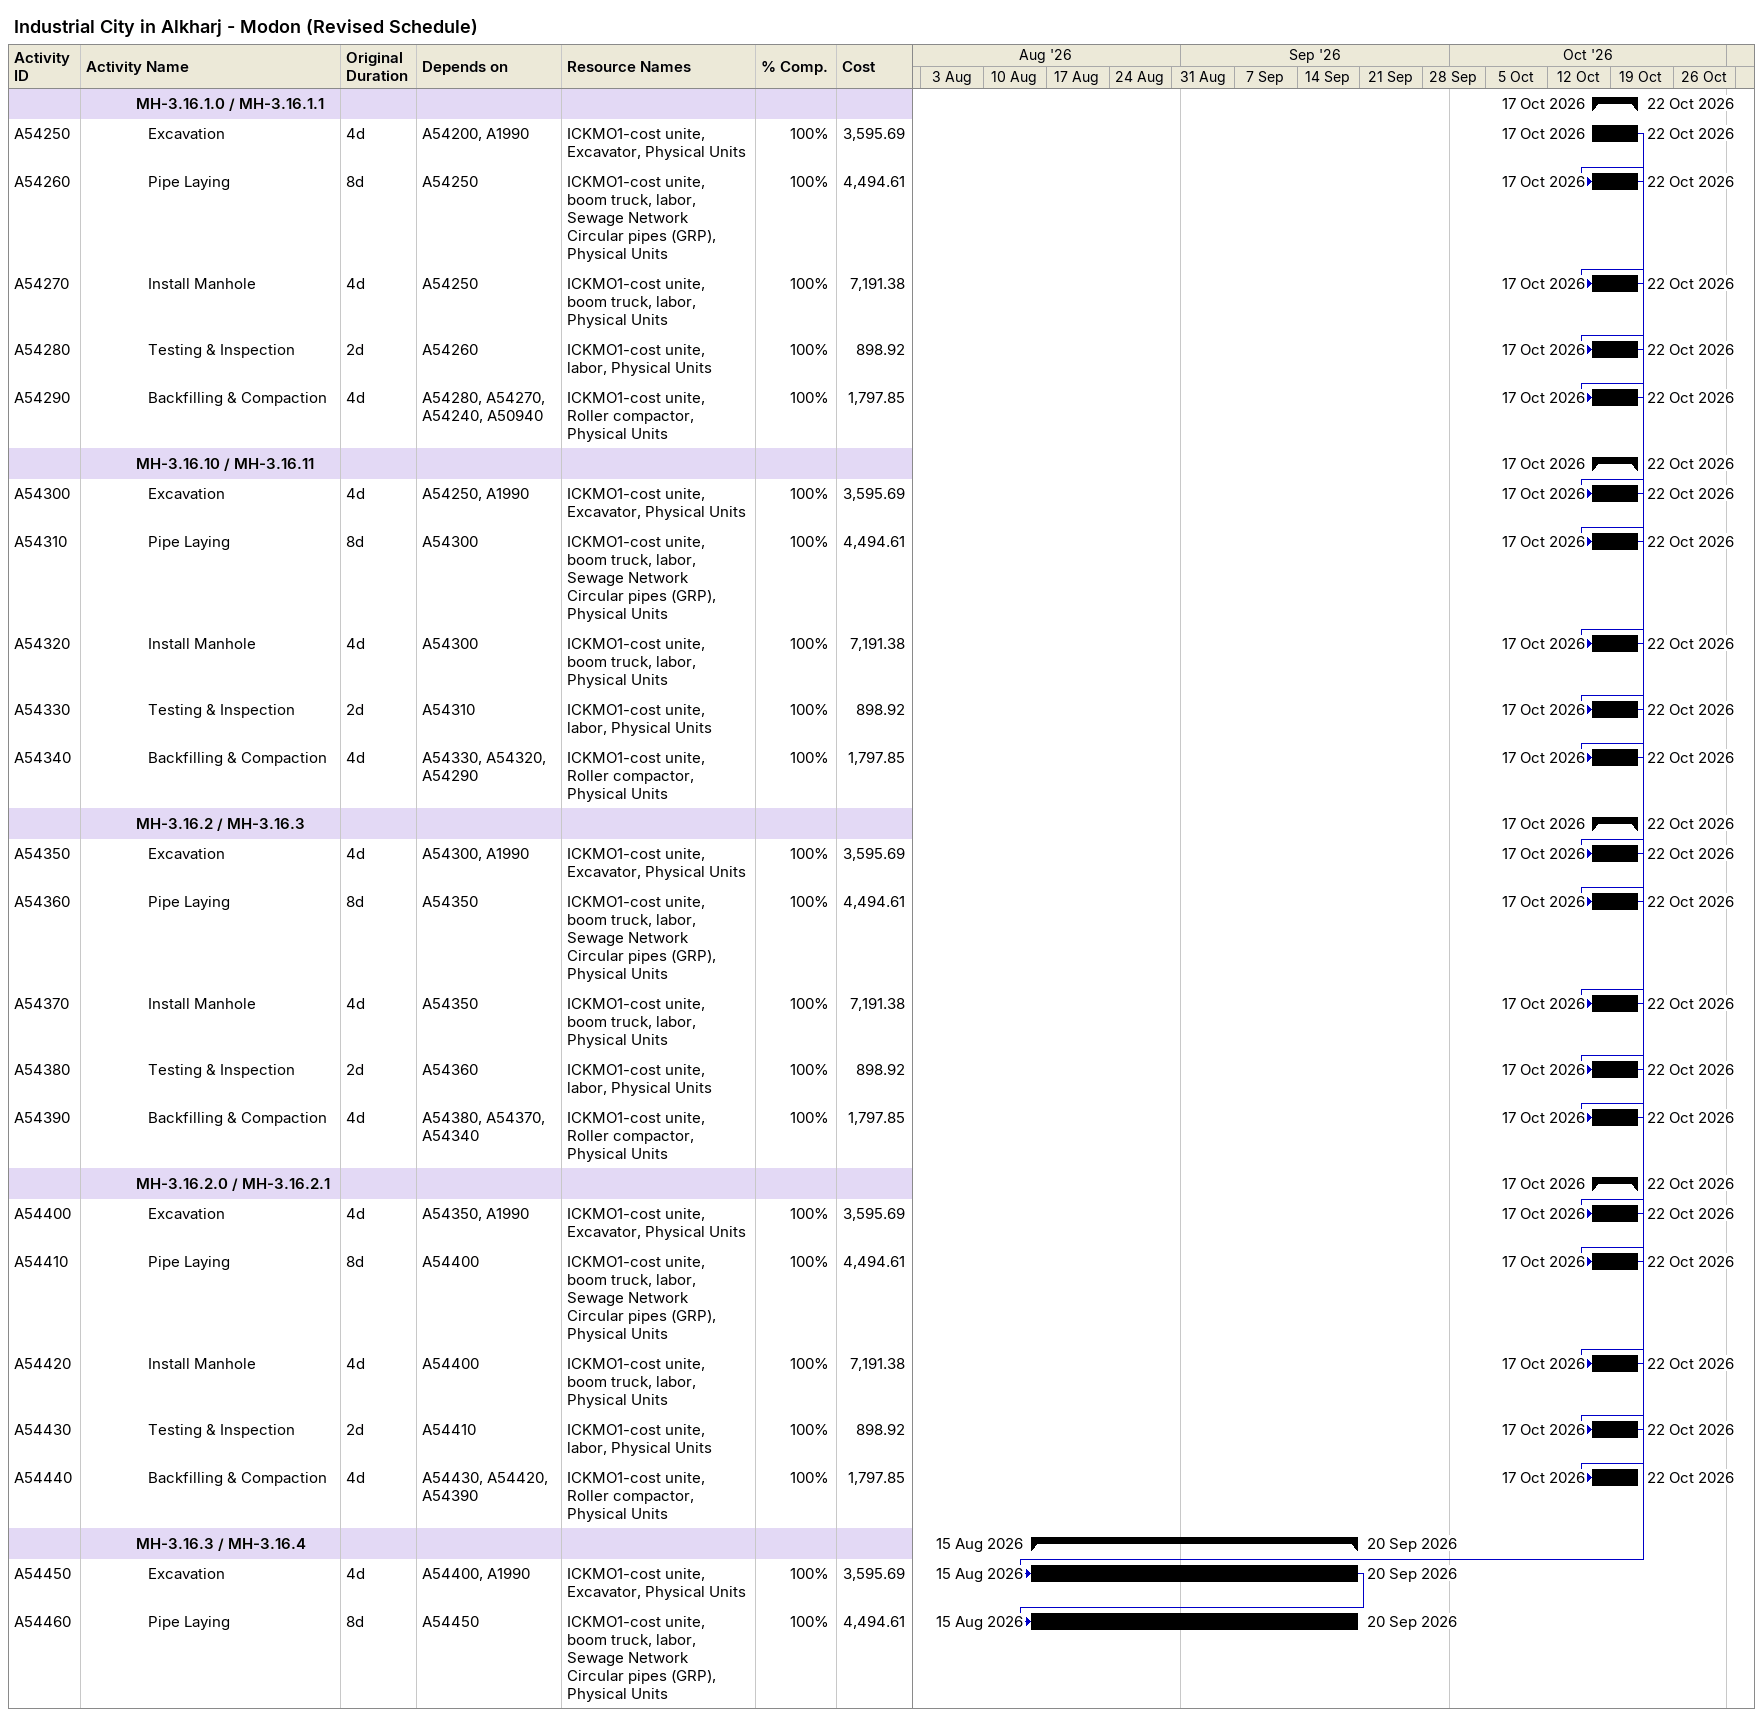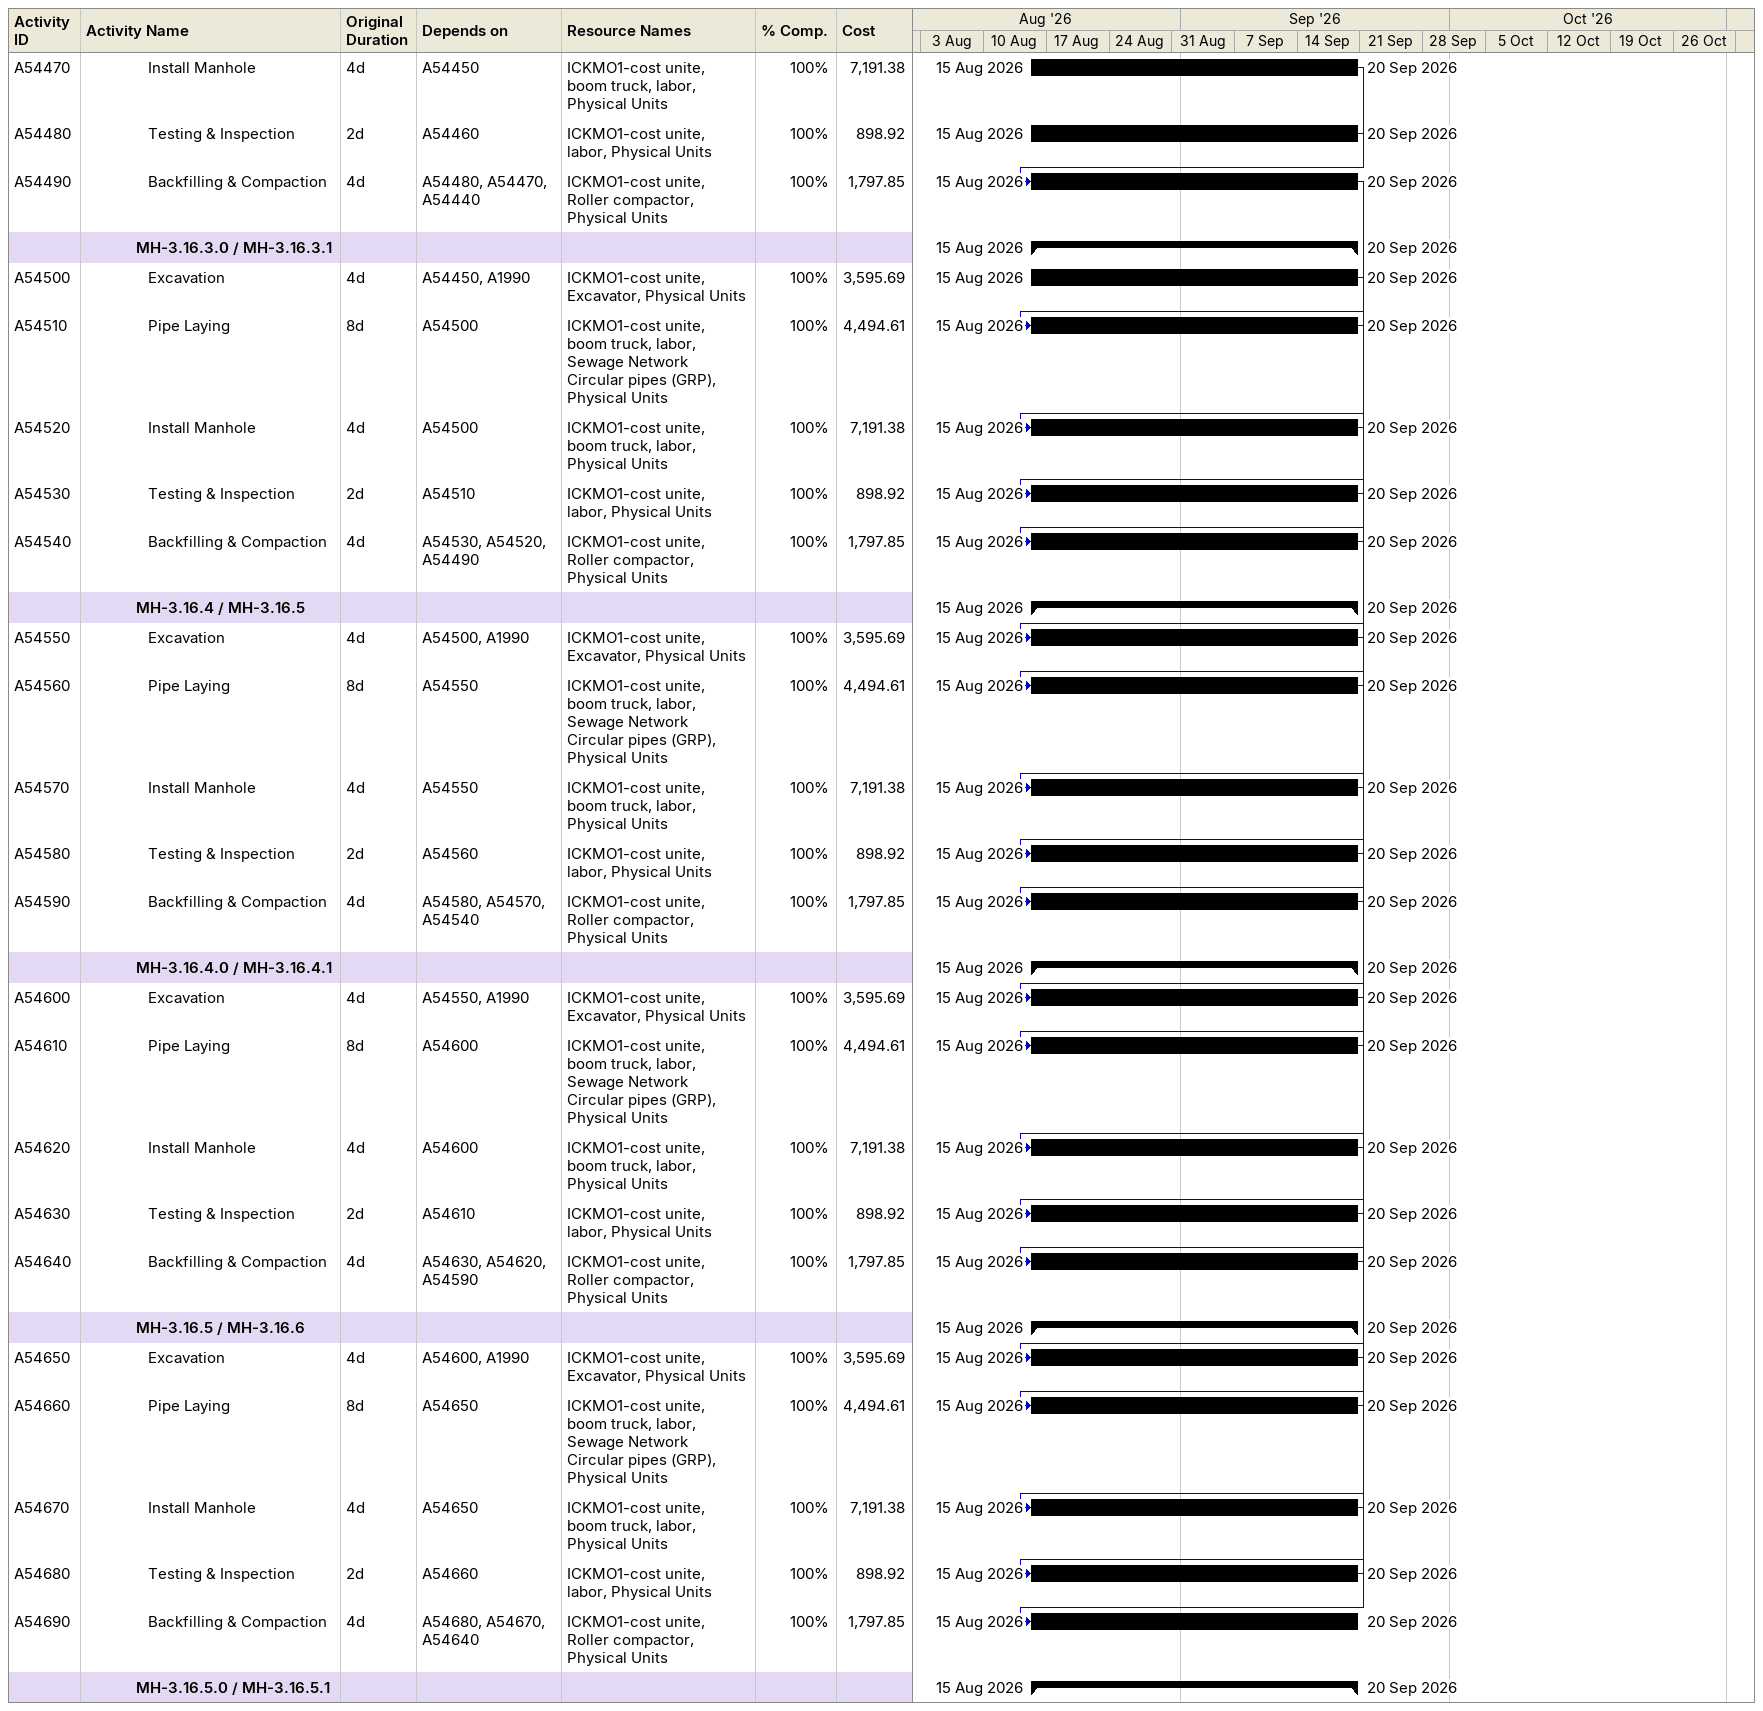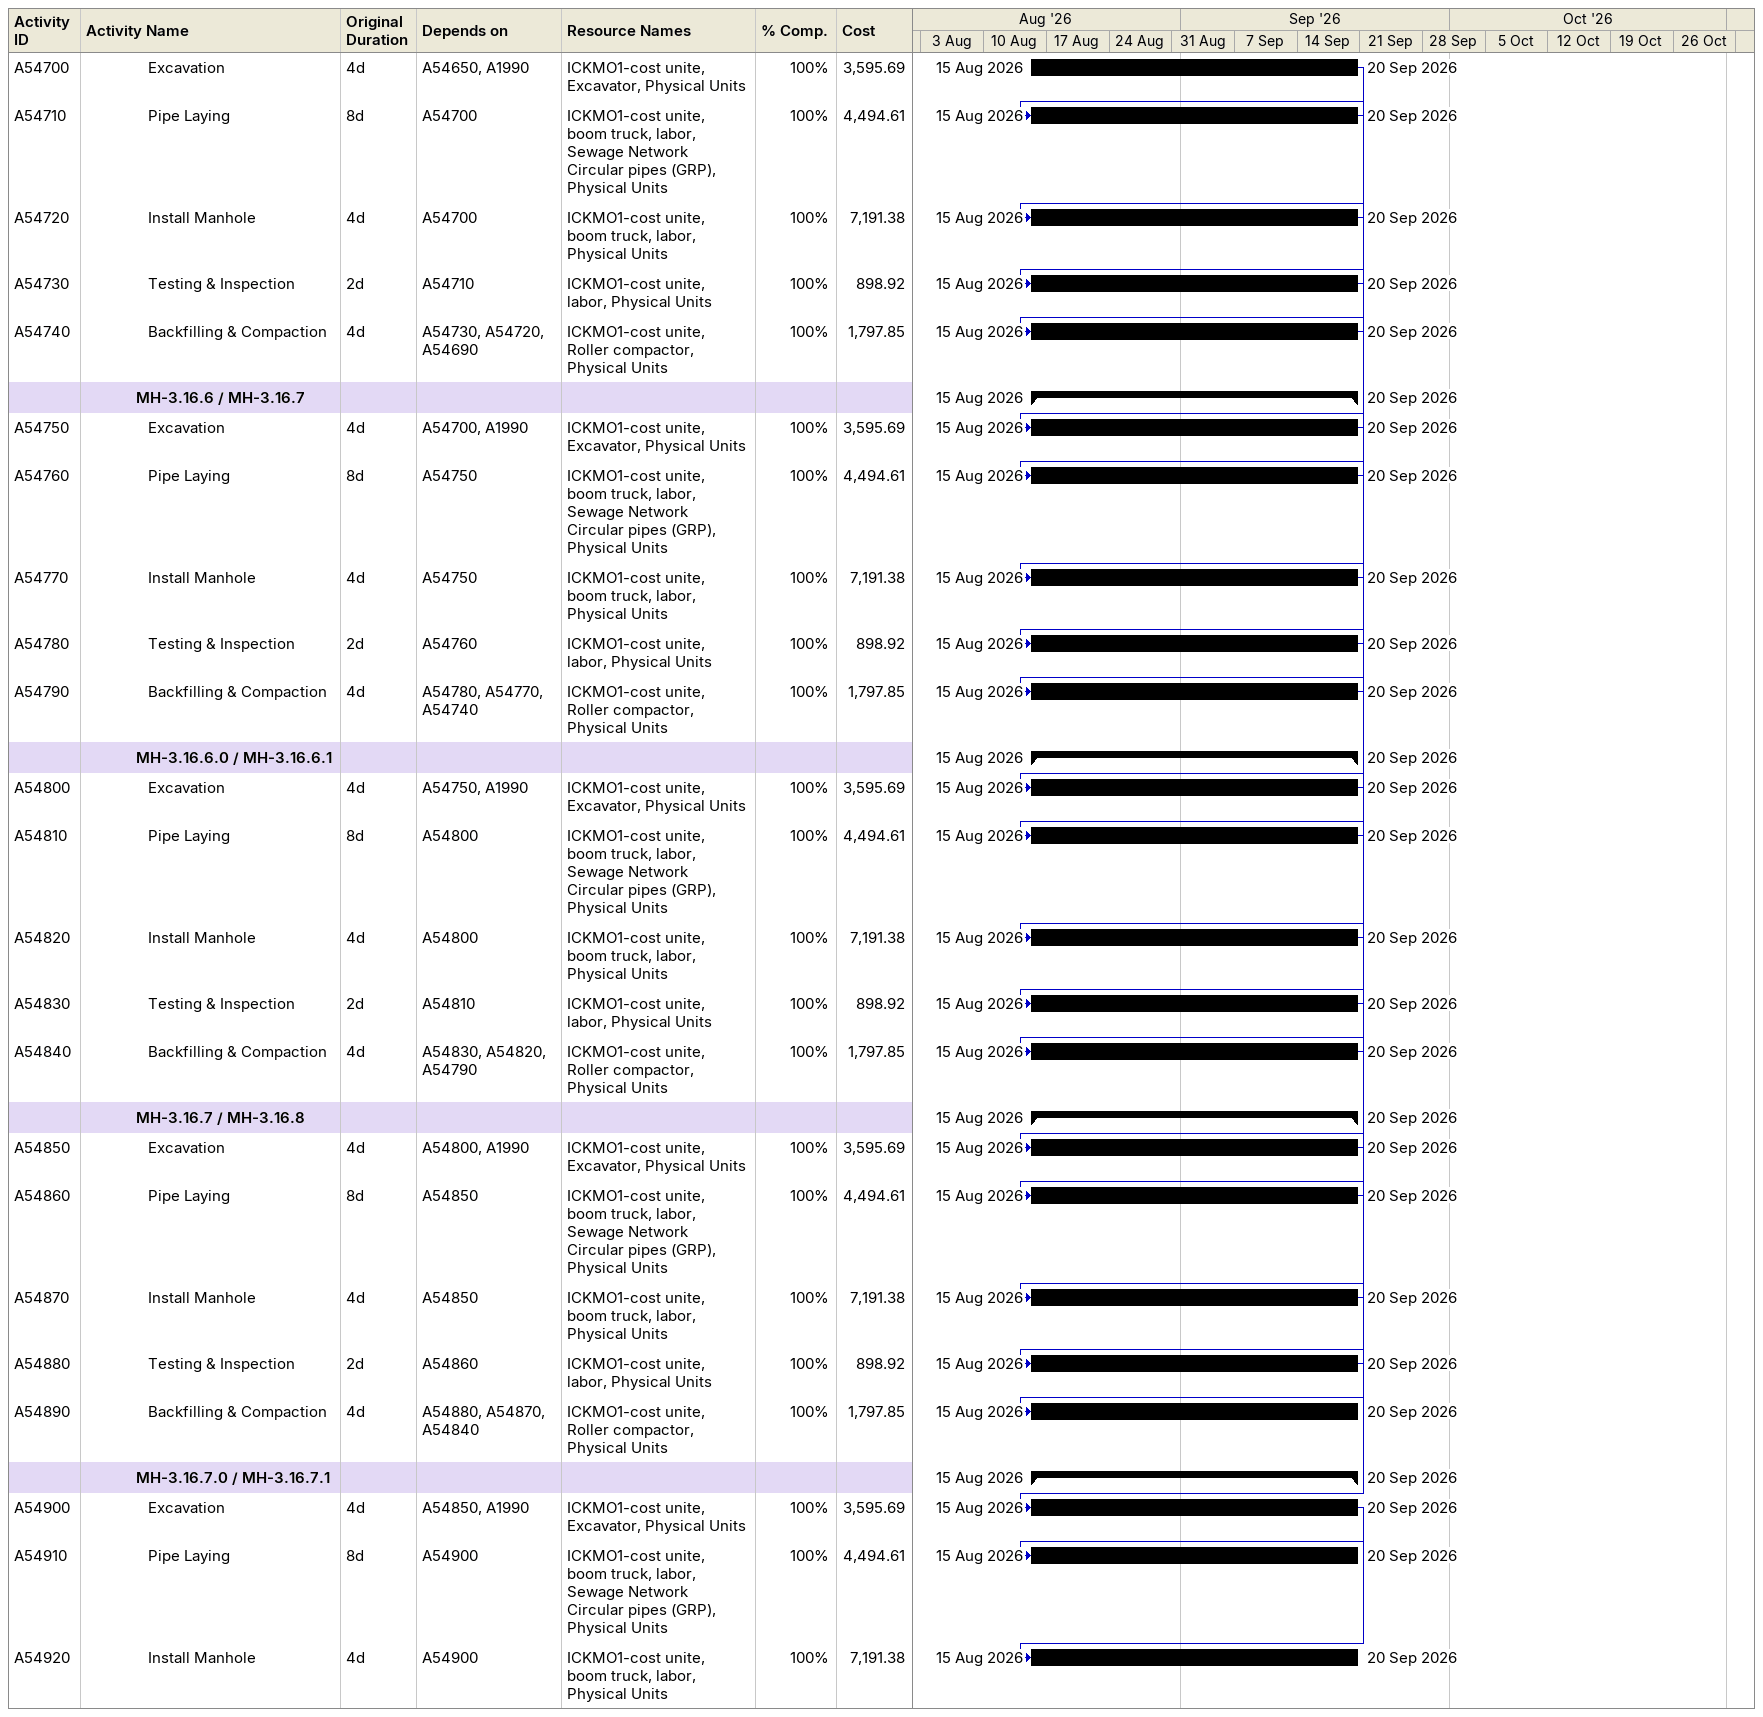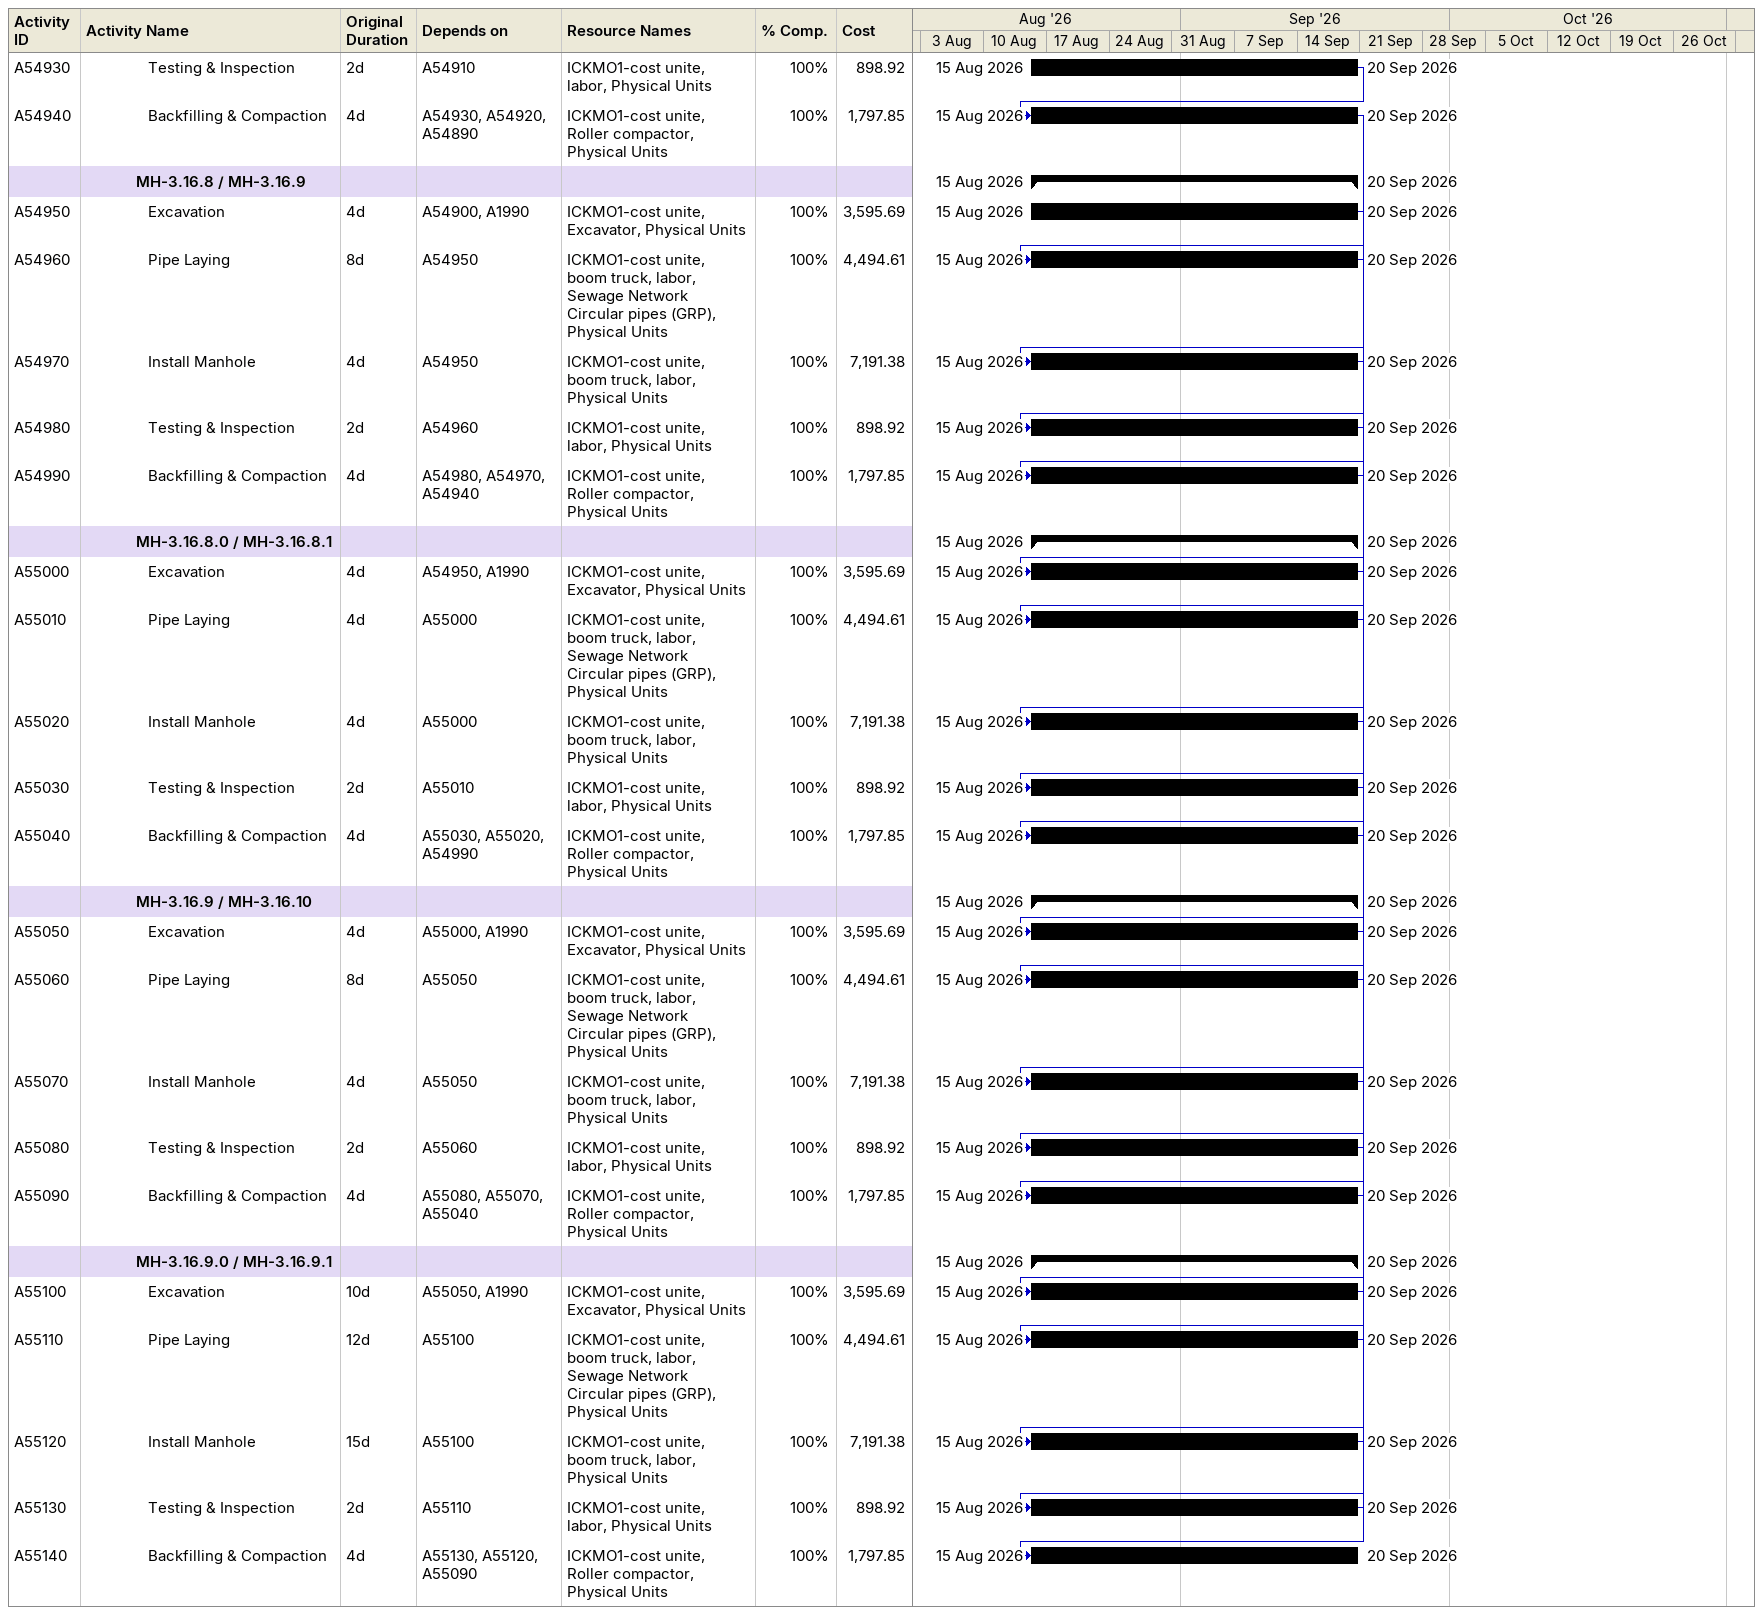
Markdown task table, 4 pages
Industrial City in Alkharj - Modon (Revised Schedule)

| ID | Level | Task | Original duration | Start | Finish | Predecessors | Resources | % complete | Cost |
|---|---|---|---|---|---|---|---|---|---|
|  | 5 | **MH-3.16.1.0 / MH-3.16.1.1** |  | 2026-10-17 | 2026-10-22 |  |  |  |  |
| A54250 | 6 | Excavation | 4d | 2026-10-17 | 2026-10-22 | A54200, A1990 | ICKMO1-cost unite, Excavator, Physical Units | 100 | 3595.69 |
| A54260 | 6 | Pipe Laying | 8d | 2026-10-17 | 2026-10-22 | A54250 | ICKMO1-cost unite, boom truck, labor, Sewage Network Circular pipes (GRP), Physical Units | 100 | 4494.61 |
| A54270 | 6 | Install Manhole | 4d | 2026-10-17 | 2026-10-22 | A54250 | ICKMO1-cost unite, boom truck, labor, Physical Units | 100 | 7191.38 |
| A54280 | 6 | Testing & Inspection | 2d | 2026-10-17 | 2026-10-22 | A54260 | ICKMO1-cost unite, labor, Physical Units | 100 | 898.92 |
| A54290 | 6 | Backfilling & Compaction | 4d | 2026-10-17 | 2026-10-22 | A54280, A54270, A54240, A50940 | ICKMO1-cost unite, Roller compactor, Physical Units | 100 | 1797.85 |
|  | 5 | **MH-3.16.10 / MH-3.16.11** |  | 2026-10-17 | 2026-10-22 |  |  |  |  |
| A54300 | 6 | Excavation | 4d | 2026-10-17 | 2026-10-22 | A54250, A1990 | ICKMO1-cost unite, Excavator, Physical Units | 100 | 3595.69 |
| A54310 | 6 | Pipe Laying | 8d | 2026-10-17 | 2026-10-22 | A54300 | ICKMO1-cost unite, boom truck, labor, Sewage Network Circular pipes (GRP), Physical Units | 100 | 4494.61 |
| A54320 | 6 | Install Manhole | 4d | 2026-10-17 | 2026-10-22 | A54300 | ICKMO1-cost unite, boom truck, labor, Physical Units | 100 | 7191.38 |
| A54330 | 6 | Testing & Inspection | 2d | 2026-10-17 | 2026-10-22 | A54310 | ICKMO1-cost unite, labor, Physical Units | 100 | 898.92 |
| A54340 | 6 | Backfilling & Compaction | 4d | 2026-10-17 | 2026-10-22 | A54330, A54320, A54290 | ICKMO1-cost unite, Roller compactor, Physical Units | 100 | 1797.85 |
|  | 5 | **MH-3.16.2 / MH-3.16.3** |  | 2026-10-17 | 2026-10-22 |  |  |  |  |
| A54350 | 6 | Excavation | 4d | 2026-10-17 | 2026-10-22 | A54300, A1990 | ICKMO1-cost unite, Excavator, Physical Units | 100 | 3595.69 |
| A54360 | 6 | Pipe Laying | 8d | 2026-10-17 | 2026-10-22 | A54350 | ICKMO1-cost unite, boom truck, labor, Sewage Network Circular pipes (GRP), Physical Units | 100 | 4494.61 |
| A54370 | 6 | Install Manhole | 4d | 2026-10-17 | 2026-10-22 | A54350 | ICKMO1-cost unite, boom truck, labor, Physical Units | 100 | 7191.38 |
| A54380 | 6 | Testing & Inspection | 2d | 2026-10-17 | 2026-10-22 | A54360 | ICKMO1-cost unite, labor, Physical Units | 100 | 898.92 |
| A54390 | 6 | Backfilling & Compaction | 4d | 2026-10-17 | 2026-10-22 | A54380, A54370, A54340 | ICKMO1-cost unite, Roller compactor, Physical Units | 100 | 1797.85 |
|  | 5 | **MH-3.16.2.0 / MH-3.16.2.1** |  | 2026-10-17 | 2026-10-22 |  |  |  |  |
| A54400 | 6 | Excavation | 4d | 2026-10-17 | 2026-10-22 | A54350, A1990 | ICKMO1-cost unite, Excavator, Physical Units | 100 | 3595.69 |
| A54410 | 6 | Pipe Laying | 8d | 2026-10-17 | 2026-10-22 | A54400 | ICKMO1-cost unite, boom truck, labor, Sewage Network Circular pipes (GRP), Physical Units | 100 | 4494.61 |
| A54420 | 6 | Install Manhole | 4d | 2026-10-17 | 2026-10-22 | A54400 | ICKMO1-cost unite, boom truck, labor, Physical Units | 100 | 7191.38 |
| A54430 | 6 | Testing & Inspection | 2d | 2026-10-17 | 2026-10-22 | A54410 | ICKMO1-cost unite, labor, Physical Units | 100 | 898.92 |
| A54440 | 6 | Backfilling & Compaction | 4d | 2026-10-17 | 2026-10-22 | A54430, A54420, A54390 | ICKMO1-cost unite, Roller compactor, Physical Units | 100 | 1797.85 |
|  | 5 | **MH-3.16.3 / MH-3.16.4** |  | 2026-08-15 | 2026-09-20 |  |  |  |  |
| A54450 | 6 | Excavation | 4d | 2026-08-15 | 2026-09-20 | A54400, A1990 | ICKMO1-cost unite, Excavator, Physical Units | 100 | 3595.69 |
| A54460 | 6 | Pipe Laying | 8d | 2026-08-15 | 2026-09-20 | A54450 | ICKMO1-cost unite, boom truck, labor, Sewage Network Circular pipes (GRP), Physical Units | 100 | 4494.61 |
| A54470 | 6 | Install Manhole | 4d | 2026-08-15 | 2026-09-20 | A54450 | ICKMO1-cost unite, boom truck, labor, Physical Units | 100 | 7191.38 |
| A54480 | 6 | Testing & Inspection | 2d | 2026-08-15 | 2026-09-20 | A54460 | ICKMO1-cost unite, labor, Physical Units | 100 | 898.92 |
| A54490 | 6 | Backfilling & Compaction | 4d | 2026-08-15 | 2026-09-20 | A54480, A54470, A54440 | ICKMO1-cost unite, Roller compactor, Physical Units | 100 | 1797.85 |
|  | 5 | **MH-3.16.3.0 / MH-3.16.3.1** |  | 2026-08-15 | 2026-09-20 |  |  |  |  |
| A54500 | 6 | Excavation | 4d | 2026-08-15 | 2026-09-20 | A54450, A1990 | ICKMO1-cost unite, Excavator, Physical Units | 100 | 3595.69 |
| A54510 | 6 | Pipe Laying | 8d | 2026-08-15 | 2026-09-20 | A54500 | ICKMO1-cost unite, boom truck, labor, Sewage Network Circular pipes (GRP), Physical Units | 100 | 4494.61 |
| A54520 | 6 | Install Manhole | 4d | 2026-08-15 | 2026-09-20 | A54500 | ICKMO1-cost unite, boom truck, labor, Physical Units | 100 | 7191.38 |
| A54530 | 6 | Testing & Inspection | 2d | 2026-08-15 | 2026-09-20 | A54510 | ICKMO1-cost unite, labor, Physical Units | 100 | 898.92 |
| A54540 | 6 | Backfilling & Compaction | 4d | 2026-08-15 | 2026-09-20 | A54530, A54520, A54490 | ICKMO1-cost unite, Roller compactor, Physical Units | 100 | 1797.85 |
|  | 5 | **MH-3.16.4 / MH-3.16.5** |  | 2026-08-15 | 2026-09-20 |  |  |  |  |
| A54550 | 6 | Excavation | 4d | 2026-08-15 | 2026-09-20 | A54500, A1990 | ICKMO1-cost unite, Excavator, Physical Units | 100 | 3595.69 |
| A54560 | 6 | Pipe Laying | 8d | 2026-08-15 | 2026-09-20 | A54550 | ICKMO1-cost unite, boom truck, labor, Sewage Network Circular pipes (GRP), Physical Units | 100 | 4494.61 |
| A54570 | 6 | Install Manhole | 4d | 2026-08-15 | 2026-09-20 | A54550 | ICKMO1-cost unite, boom truck, labor, Physical Units | 100 | 7191.38 |
| A54580 | 6 | Testing & Inspection | 2d | 2026-08-15 | 2026-09-20 | A54560 | ICKMO1-cost unite, labor, Physical Units | 100 | 898.92 |
| A54590 | 6 | Backfilling & Compaction | 4d | 2026-08-15 | 2026-09-20 | A54580, A54570, A54540 | ICKMO1-cost unite, Roller compactor, Physical Units | 100 | 1797.85 |
|  | 5 | **MH-3.16.4.0 / MH-3.16.4.1** |  | 2026-08-15 | 2026-09-20 |  |  |  |  |
| A54600 | 6 | Excavation | 4d | 2026-08-15 | 2026-09-20 | A54550, A1990 | ICKMO1-cost unite, Excavator, Physical Units | 100 | 3595.69 |
| A54610 | 6 | Pipe Laying | 8d | 2026-08-15 | 2026-09-20 | A54600 | ICKMO1-cost unite, boom truck, labor, Sewage Network Circular pipes (GRP), Physical Units | 100 | 4494.61 |
| A54620 | 6 | Install Manhole | 4d | 2026-08-15 | 2026-09-20 | A54600 | ICKMO1-cost unite, boom truck, labor, Physical Units | 100 | 7191.38 |
| A54630 | 6 | Testing & Inspection | 2d | 2026-08-15 | 2026-09-20 | A54610 | ICKMO1-cost unite, labor, Physical Units | 100 | 898.92 |
| A54640 | 6 | Backfilling & Compaction | 4d | 2026-08-15 | 2026-09-20 | A54630, A54620, A54590 | ICKMO1-cost unite, Roller compactor, Physical Units | 100 | 1797.85 |
|  | 5 | **MH-3.16.5 / MH-3.16.6** |  | 2026-08-15 | 2026-09-20 |  |  |  |  |
| A54650 | 6 | Excavation | 4d | 2026-08-15 | 2026-09-20 | A54600, A1990 | ICKMO1-cost unite, Excavator, Physical Units | 100 | 3595.69 |
| A54660 | 6 | Pipe Laying | 8d | 2026-08-15 | 2026-09-20 | A54650 | ICKMO1-cost unite, boom truck, labor, Sewage Network Circular pipes (GRP), Physical Units | 100 | 4494.61 |
| A54670 | 6 | Install Manhole | 4d | 2026-08-15 | 2026-09-20 | A54650 | ICKMO1-cost unite, boom truck, labor, Physical Units | 100 | 7191.38 |
| A54680 | 6 | Testing & Inspection | 2d | 2026-08-15 | 2026-09-20 | A54660 | ICKMO1-cost unite, labor, Physical Units | 100 | 898.92 |
| A54690 | 6 | Backfilling & Compaction | 4d | 2026-08-15 | 2026-09-20 | A54680, A54670, A54640 | ICKMO1-cost unite, Roller compactor, Physical Units | 100 | 1797.85 |
|  | 5 | **MH-3.16.5.0 / MH-3.16.5.1** |  | 2026-08-15 | 2026-09-20 |  |  |  |  |
| A54700 | 6 | Excavation | 4d | 2026-08-15 | 2026-09-20 | A54650, A1990 | ICKMO1-cost unite, Excavator, Physical Units | 100 | 3595.69 |
| A54710 | 6 | Pipe Laying | 8d | 2026-08-15 | 2026-09-20 | A54700 | ICKMO1-cost unite, boom truck, labor, Sewage Network Circular pipes (GRP), Physical Units | 100 | 4494.61 |
| A54720 | 6 | Install Manhole | 4d | 2026-08-15 | 2026-09-20 | A54700 | ICKMO1-cost unite, boom truck, labor, Physical Units | 100 | 7191.38 |
| A54730 | 6 | Testing & Inspection | 2d | 2026-08-15 | 2026-09-20 | A54710 | ICKMO1-cost unite, labor, Physical Units | 100 | 898.92 |
| A54740 | 6 | Backfilling & Compaction | 4d | 2026-08-15 | 2026-09-20 | A54730, A54720, A54690 | ICKMO1-cost unite, Roller compactor, Physical Units | 100 | 1797.85 |
|  | 5 | **MH-3.16.6 / MH-3.16.7** |  | 2026-08-15 | 2026-09-20 |  |  |  |  |
| A54750 | 6 | Excavation | 4d | 2026-08-15 | 2026-09-20 | A54700, A1990 | ICKMO1-cost unite, Excavator, Physical Units | 100 | 3595.69 |
| A54760 | 6 | Pipe Laying | 8d | 2026-08-15 | 2026-09-20 | A54750 | ICKMO1-cost unite, boom truck, labor, Sewage Network Circular pipes (GRP), Physical Units | 100 | 4494.61 |
| A54770 | 6 | Install Manhole | 4d | 2026-08-15 | 2026-09-20 | A54750 | ICKMO1-cost unite, boom truck, labor, Physical Units | 100 | 7191.38 |
| A54780 | 6 | Testing & Inspection | 2d | 2026-08-15 | 2026-09-20 | A54760 | ICKMO1-cost unite, labor, Physical Units | 100 | 898.92 |
| A54790 | 6 | Backfilling & Compaction | 4d | 2026-08-15 | 2026-09-20 | A54780, A54770, A54740 | ICKMO1-cost unite, Roller compactor, Physical Units | 100 | 1797.85 |
|  | 5 | **MH-3.16.6.0 / MH-3.16.6.1** |  | 2026-08-15 | 2026-09-20 |  |  |  |  |
| A54800 | 6 | Excavation | 4d | 2026-08-15 | 2026-09-20 | A54750, A1990 | ICKMO1-cost unite, Excavator, Physical Units | 100 | 3595.69 |
| A54810 | 6 | Pipe Laying | 8d | 2026-08-15 | 2026-09-20 | A54800 | ICKMO1-cost unite, boom truck, labor, Sewage Network Circular pipes (GRP), Physical Units | 100 | 4494.61 |
| A54820 | 6 | Install Manhole | 4d | 2026-08-15 | 2026-09-20 | A54800 | ICKMO1-cost unite, boom truck, labor, Physical Units | 100 | 7191.38 |
| A54830 | 6 | Testing & Inspection | 2d | 2026-08-15 | 2026-09-20 | A54810 | ICKMO1-cost unite, labor, Physical Units | 100 | 898.92 |
| A54840 | 6 | Backfilling & Compaction | 4d | 2026-08-15 | 2026-09-20 | A54830, A54820, A54790 | ICKMO1-cost unite, Roller compactor, Physical Units | 100 | 1797.85 |
|  | 5 | **MH-3.16.7 / MH-3.16.8** |  | 2026-08-15 | 2026-09-20 |  |  |  |  |
| A54850 | 6 | Excavation | 4d | 2026-08-15 | 2026-09-20 | A54800, A1990 | ICKMO1-cost unite, Excavator, Physical Units | 100 | 3595.69 |
| A54860 | 6 | Pipe Laying | 8d | 2026-08-15 | 2026-09-20 | A54850 | ICKMO1-cost unite, boom truck, labor, Sewage Network Circular pipes (GRP), Physical Units | 100 | 4494.61 |
| A54870 | 6 | Install Manhole | 4d | 2026-08-15 | 2026-09-20 | A54850 | ICKMO1-cost unite, boom truck, labor, Physical Units | 100 | 7191.38 |
| A54880 | 6 | Testing & Inspection | 2d | 2026-08-15 | 2026-09-20 | A54860 | ICKMO1-cost unite, labor, Physical Units | 100 | 898.92 |
| A54890 | 6 | Backfilling & Compaction | 4d | 2026-08-15 | 2026-09-20 | A54880, A54870, A54840 | ICKMO1-cost unite, Roller compactor, Physical Units | 100 | 1797.85 |
|  | 5 | **MH-3.16.7.0 / MH-3.16.7.1** |  | 2026-08-15 | 2026-09-20 |  |  |  |  |
| A54900 | 6 | Excavation | 4d | 2026-08-15 | 2026-09-20 | A54850, A1990 | ICKMO1-cost unite, Excavator, Physical Units | 100 | 3595.69 |
| A54910 | 6 | Pipe Laying | 8d | 2026-08-15 | 2026-09-20 | A54900 | ICKMO1-cost unite, boom truck, labor, Sewage Network Circular pipes (GRP), Physical Units | 100 | 4494.61 |
| A54920 | 6 | Install Manhole | 4d | 2026-08-15 | 2026-09-20 | A54900 | ICKMO1-cost unite, boom truck, labor, Physical Units | 100 | 7191.38 |
| A54930 | 6 | Testing & Inspection | 2d | 2026-08-15 | 2026-09-20 | A54910 | ICKMO1-cost unite, labor, Physical Units | 100 | 898.92 |
| A54940 | 6 | Backfilling & Compaction | 4d | 2026-08-15 | 2026-09-20 | A54930, A54920, A54890 | ICKMO1-cost unite, Roller compactor, Physical Units | 100 | 1797.85 |
|  | 5 | **MH-3.16.8 / MH-3.16.9** |  | 2026-08-15 | 2026-09-20 |  |  |  |  |
| A54950 | 6 | Excavation | 4d | 2026-08-15 | 2026-09-20 | A54900, A1990 | ICKMO1-cost unite, Excavator, Physical Units | 100 | 3595.69 |
| A54960 | 6 | Pipe Laying | 8d | 2026-08-15 | 2026-09-20 | A54950 | ICKMO1-cost unite, boom truck, labor, Sewage Network Circular pipes (GRP), Physical Units | 100 | 4494.61 |
| A54970 | 6 | Install Manhole | 4d | 2026-08-15 | 2026-09-20 | A54950 | ICKMO1-cost unite, boom truck, labor, Physical Units | 100 | 7191.38 |
| A54980 | 6 | Testing & Inspection | 2d | 2026-08-15 | 2026-09-20 | A54960 | ICKMO1-cost unite, labor, Physical Units | 100 | 898.92 |
| A54990 | 6 | Backfilling & Compaction | 4d | 2026-08-15 | 2026-09-20 | A54980, A54970, A54940 | ICKMO1-cost unite, Roller compactor, Physical Units | 100 | 1797.85 |
|  | 5 | **MH-3.16.8.0 / MH-3.16.8.1** |  | 2026-08-15 | 2026-09-20 |  |  |  |  |
| A55000 | 6 | Excavation | 4d | 2026-08-15 | 2026-09-20 | A54950, A1990 | ICKMO1-cost unite, Excavator, Physical Units | 100 | 3595.69 |
| A55010 | 6 | Pipe Laying | 4d | 2026-08-15 | 2026-09-20 | A55000 | ICKMO1-cost unite, boom truck, labor, Sewage Network Circular pipes (GRP), Physical Units | 100 | 4494.61 |
| A55020 | 6 | Install Manhole | 4d | 2026-08-15 | 2026-09-20 | A55000 | ICKMO1-cost unite, boom truck, labor, Physical Units | 100 | 7191.38 |
| A55030 | 6 | Testing & Inspection | 2d | 2026-08-15 | 2026-09-20 | A55010 | ICKMO1-cost unite, labor, Physical Units | 100 | 898.92 |
| A55040 | 6 | Backfilling & Compaction | 4d | 2026-08-15 | 2026-09-20 | A55030, A55020, A54990 | ICKMO1-cost unite, Roller compactor, Physical Units | 100 | 1797.85 |
|  | 5 | **MH-3.16.9 / MH-3.16.10** |  | 2026-08-15 | 2026-09-20 |  |  |  |  |
| A55050 | 6 | Excavation | 4d | 2026-08-15 | 2026-09-20 | A55000, A1990 | ICKMO1-cost unite, Excavator, Physical Units | 100 | 3595.69 |
| A55060 | 6 | Pipe Laying | 8d | 2026-08-15 | 2026-09-20 | A55050 | ICKMO1-cost unite, boom truck, labor, Sewage Network Circular pipes (GRP), Physical Units | 100 | 4494.61 |
| A55070 | 6 | Install Manhole | 4d | 2026-08-15 | 2026-09-20 | A55050 | ICKMO1-cost unite, boom truck, labor, Physical Units | 100 | 7191.38 |
| A55080 | 6 | Testing & Inspection | 2d | 2026-08-15 | 2026-09-20 | A55060 | ICKMO1-cost unite, labor, Physical Units | 100 | 898.92 |
| A55090 | 6 | Backfilling & Compaction | 4d | 2026-08-15 | 2026-09-20 | A55080, A55070, A55040 | ICKMO1-cost unite, Roller compactor, Physical Units | 100 | 1797.85 |
|  | 5 | **MH-3.16.9.0 / MH-3.16.9.1** |  | 2026-08-15 | 2026-09-20 |  |  |  |  |
| A55100 | 6 | Excavation | 10d | 2026-08-15 | 2026-09-20 | A55050, A1990 | ICKMO1-cost unite, Excavator, Physical Units | 100 | 3595.69 |
| A55110 | 6 | Pipe Laying | 12d | 2026-08-15 | 2026-09-20 | A55100 | ICKMO1-cost unite, boom truck, labor, Sewage Network Circular pipes (GRP), Physical Units | 100 | 4494.61 |
| A55120 | 6 | Install Manhole | 15d | 2026-08-15 | 2026-09-20 | A55100 | ICKMO1-cost unite, boom truck, labor, Physical Units | 100 | 7191.38 |
| A55130 | 6 | Testing & Inspection | 2d | 2026-08-15 | 2026-09-20 | A55110 | ICKMO1-cost unite, labor, Physical Units | 100 | 898.92 |
| A55140 | 6 | Backfilling & Compaction | 4d | 2026-08-15 | 2026-09-20 | A55130, A55120, A55090 | ICKMO1-cost unite, Roller compactor, Physical Units | 100 | 1797.85 |
